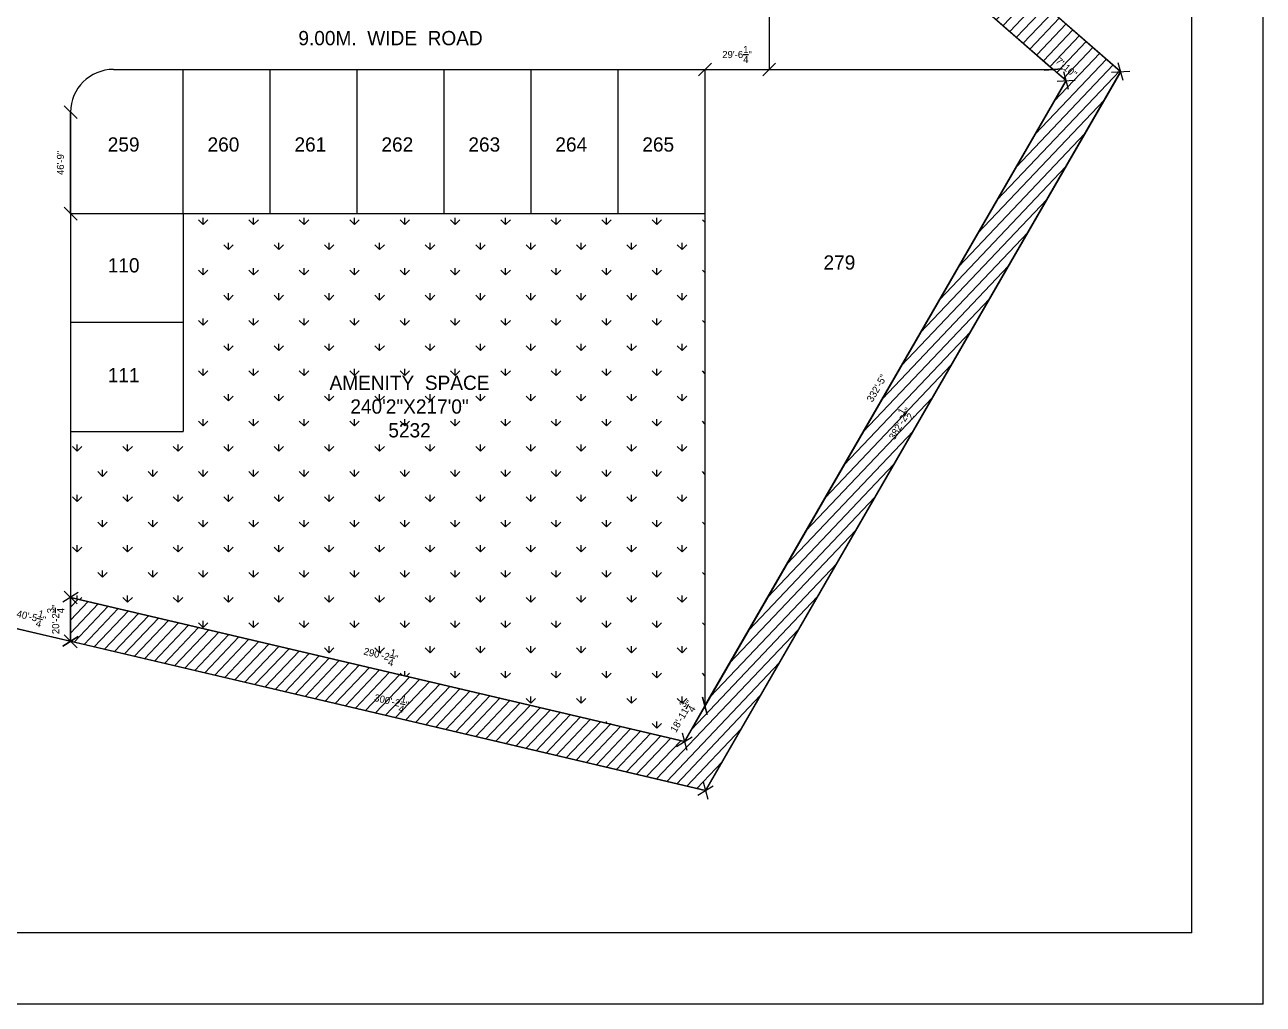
# Model space of a CAD drawing. Header units: inches. Extents: x 250 to 814, y -1477 to -285.
# Drawn here: x 544.03 to 561.41, y -866.9 to -853.15 of the extents above; entities that cross this region are included whole.
import ezdxf

# ---------------------------------------------------------------- set-up
doc = ezdxf.new("R2010")
doc.units = ezdxf.units.IN
doc.header["$MEASUREMENT"] = 0
doc.styles.get("Standard").update_dxf_attribs({"font": 'FRAMDCN.TTF', "height": 0.2})
doc.styles.add('style1', font='FRAMDCN.TTF', dxfattribs={"height": 0.1})
doc.dimstyles.new('Copy of 1000', dxfattribs={"dimtxt": 0.18, "dimasz": 0.18, "dimexe": 0.18, "dimexo": 0.0625, "dimgap": 0.09, "dimtad": 1, "dimtoh": 1, "dimlfac": 393.7, "dimzin": 0, "dimdsep": 46, "dimlunit": 4, "dimtxsty": 'Standard', "dimblk": 'OBLIQUE', "dimcen": 0.09, "dimse1": 1, "dimse2": 1, "dimadec": 0, "dimazin": 0, "dimtfac": 1, "dimtofl": 0, "dimtmove": 0, "dimatfit": 3, "dimfxl": 1, "dimtolj": 1, "dimtzin": 0, "dimarcsym": 0})

# ---------------------------------------------------------------- blocks, each defined once
blk = doc.blocks.new('_Oblique')
at = {"color": 0, "linetype": 'ByBlock', "lineweight": -2}
blk.add_line((-0.5, -0.5), (0.5, 0.5), dxfattribs=at)
blk = doc.blocks.new('*D429')
at = {"color": 0, "lineweight": -2, "transparency": 16777216}
blk.add_line((544.678, -855.802), (544.678, -854.377), dxfattribs=at)
at = {"layer": 'Defpoints', "color": 0, "transparency": 16777216}
for p in [(544.678, -854.377), (544.678, -854.377), (544.678, -855.802)]:
    blk.add_point(p, dxfattribs=at)
at = {"color": 0, "lineweight": -2, "transparency": 16777216, "xscale": 0.18, "yscale": 0.18, "zscale": 0.18}
for p, rotation in [((544.678, -854.377), 90), ((544.678, -855.802), 270)]:
    blk.add_blockref('_Oblique', p, dxfattribs=dict(at, rotation=rotation))
at = {"color": 0, "transparency": 16777216, "insert": (544.536, -855.089), "char_height": 0.1, "attachment_point": 5, "rotation": 90, "style": 'style1'}
blk.add_mtext('\\A1;46\'-9"', dxfattribs=at)
blk = doc.blocks.new('*D765')
at = {"color": 0, "lineweight": -2, "transparency": 16777216}
blk.add_line((543.478, -861.521), (544.678, -861.803), dxfattribs=at)
at = {"layer": 'Defpoints', "color": 0, "transparency": 16777216}
for p in [(543.478, -861.521), (544.678, -861.803), (544.678, -861.803)]:
    blk.add_point(p, dxfattribs=at)
at = {"color": 0, "lineweight": -2, "transparency": 16777216, "xscale": 0.18, "yscale": 0.18, "zscale": 0.18}
for p, rotation in [((543.478, -861.521), 166.7757726689355), ((544.678, -861.803), 346.7757726689355)]:
    blk.add_blockref('_Oblique', p, dxfattribs=dict(at, rotation=rotation))
at = {"color": 0, "transparency": 16777216, "insert": (544.126, -861.459), "char_height": 0.1, "attachment_point": 5, "rotation": 346.7758, "style": 'style1'}
blk.add_mtext('\\A1;40\'-5{\\H1.000000x;\\S1/4;}"', dxfattribs=at)
blk = doc.blocks.new('*D766')
at = {"color": 0, "lineweight": -2, "transparency": 16777216}
blk.add_line((544.678, -861.803), (544.678, -861.187), dxfattribs=at)
at = {"layer": 'Defpoints', "color": 0, "transparency": 16777216}
for p in [(544.678, -861.187), (544.678, -861.187), (544.678, -861.803)]:
    blk.add_point(p, dxfattribs=at)
at = {"color": 0, "lineweight": -2, "transparency": 16777216, "xscale": 0.18, "yscale": 0.18, "zscale": 0.18}
for p, rotation in [((544.678, -861.187), 90), ((544.678, -861.803), 270)]:
    blk.add_blockref('_Oblique', p, dxfattribs=dict(at, rotation=rotation))
at = {"color": 0, "transparency": 16777216, "insert": (544.468, -861.495), "char_height": 0.1, "attachment_point": 5, "rotation": 90, "style": 'style1'}
blk.add_mtext('\\A1;20\'-2{\\H1.000000x;\\S3/4;}"', dxfattribs=at)
blk = doc.blocks.new('*D794')
at = {"color": 0, "lineweight": -2, "transparency": 16777216}
blk.add_line((553.578, -853.777), (554.478, -853.777), dxfattribs=at)
at = {"layer": 'Defpoints', "color": 0, "transparency": 16777216}
for p in [(553.578, -853.777), (554.478, -853.777), (554.478, -853.777)]:
    blk.add_point(p, dxfattribs=at)
at = {"color": 0, "lineweight": -2, "transparency": 16777216, "xscale": 0.18, "yscale": 0.18, "zscale": 0.18, "rotation": 180}
blk.add_blockref('_Oblique', (553.578, -853.777), dxfattribs=at)
at = {"color": 0, "lineweight": -2, "transparency": 16777216, "xscale": 0.18, "yscale": 0.18, "zscale": 0.18}
blk.add_blockref('_Oblique', (554.478, -853.777), dxfattribs=at)
at = {"color": 0, "transparency": 16777216, "insert": (554.028, -853.568), "char_height": 0.1, "attachment_point": 5, "style": 'style1'}
blk.add_mtext('\\A1;29\'-6{\\H1.000000x;\\S1/4;}"', dxfattribs=at)
blk = doc.blocks.new('*D797')
at = {"color": 0, "lineweight": -2, "transparency": 16777216}
blk.add_line((544.678, -861.187), (553.289, -863.21), dxfattribs=at)
at = {"layer": 'Defpoints', "color": 0, "transparency": 16777216}
for p in [(544.678, -861.187), (553.289, -863.21), (553.289, -863.21)]:
    blk.add_point(p, dxfattribs=at)
at = {"color": 0, "lineweight": -2, "transparency": 16777216, "xscale": 0.18, "yscale": 0.18, "zscale": 0.18}
for p, rotation in [((544.678, -861.187), 166.7757726689383), ((553.289, -863.21), 346.7757726689383)]:
    blk.add_blockref('_Oblique', p, dxfattribs=dict(at, rotation=rotation))
at = {"color": 0, "transparency": 16777216, "insert": (549.031, -861.995), "char_height": 0.1, "attachment_point": 5, "rotation": 346.7758, "style": 'style1'}
blk.add_mtext('\\A1;290\'-2{\\H1.000000x;\\S1/4;}"', dxfattribs=at)
blk = doc.blocks.new('*D400')
at = {"color": 0, "lineweight": -2, "transparency": 16777216}
blk.add_line((553.289, -863.21), (553.578, -862.709), dxfattribs=at)
at = {"layer": 'Defpoints', "color": 0, "transparency": 16777216}
for p in [(553.578, -862.709), (553.578, -862.709), (553.289, -863.21)]:
    blk.add_point(p, dxfattribs=at)
at = {"color": 0, "lineweight": -2, "transparency": 16777216, "xscale": 0.18, "yscale": 0.18, "zscale": 0.18}
for p, rotation in [((553.578, -862.709), 59.99928074820444), ((553.289, -863.21), 239.9992807482044)]:
    blk.add_blockref('_Oblique', p, dxfattribs=dict(at, rotation=rotation))
at = {"color": 0, "transparency": 16777216, "insert": (553.251, -862.855), "char_height": 0.1, "attachment_point": 5, "rotation": 59.9993, "style": 'style1'}
blk.add_mtext('\\A1;18\'-11{\\H1.000000x;\\S3/4;}"', dxfattribs=at)
blk = doc.blocks.new('*D798')
at = {"color": 0, "lineweight": -2, "transparency": 16777216}
blk.add_line((553.578, -862.709), (558.644, -853.934), dxfattribs=at)
at = {"layer": 'Defpoints', "color": 0, "transparency": 16777216}
for p in [(558.644, -853.934), (558.644, -853.934), (553.578, -862.709)]:
    blk.add_point(p, dxfattribs=at)
at = {"color": 0, "lineweight": -2, "transparency": 16777216, "xscale": 0.18, "yscale": 0.18, "zscale": 0.18}
for p, rotation in [((558.644, -853.934), 59.99928074819528), ((553.578, -862.709), 239.9992807481953)]:
    blk.add_blockref('_Oblique', p, dxfattribs=dict(at, rotation=rotation))
at = {"color": 0, "transparency": 16777216, "insert": (555.988, -858.251), "char_height": 0.1, "attachment_point": 5, "rotation": 59.9993, "style": 'style1'}
blk.add_mtext('\\A1;332\'-5"', dxfattribs=at)
blk = doc.blocks.new('*D799')
at = {"color": 0, "lineweight": -2, "transparency": 16777216}
blk.add_line((544.678, -861.803), (553.585, -863.896), dxfattribs=at)
at = {"layer": 'Defpoints', "color": 0, "transparency": 16777216}
for p in [(544.678, -861.803), (553.585, -863.896), (553.585, -863.896)]:
    blk.add_point(p, dxfattribs=at)
at = {"color": 0, "lineweight": -2, "transparency": 16777216, "xscale": 0.18, "yscale": 0.18, "zscale": 0.18}
for p, rotation in [((544.678, -861.803), 166.7757726689436), ((553.585, -863.896), 346.7757726689436)]:
    blk.add_blockref('_Oblique', p, dxfattribs=dict(at, rotation=rotation))
at = {"color": 0, "transparency": 16777216, "insert": (549.18, -862.646), "char_height": 0.1, "attachment_point": 5, "rotation": 346.7758, "style": 'style1'}
blk.add_mtext('\\A1;300\'-2{\\H1.000000x;\\S1/4;}"', dxfattribs=at)
blk = doc.blocks.new('*D800')
at = {"color": 0, "lineweight": -2, "transparency": 16777216}
blk.add_line((553.585, -863.896), (559.41, -853.808), dxfattribs=at)
at = {"layer": 'Defpoints', "color": 0, "transparency": 16777216}
for p in [(559.41, -853.808), (559.41, -853.808), (553.585, -863.896)]:
    blk.add_point(p, dxfattribs=at)
at = {"color": 0, "lineweight": -2, "transparency": 16777216, "xscale": 0.18, "yscale": 0.18, "zscale": 0.18}
for p, rotation in [((559.41, -853.808), 59.99928074819717), ((553.585, -863.896), 239.9992807481972)]:
    blk.add_blockref('_Oblique', p, dxfattribs=dict(at, rotation=rotation))
at = {"color": 0, "transparency": 16777216, "insert": (556.317, -858.748), "char_height": 0.1, "attachment_point": 5, "rotation": 59.9993, "style": 'style1'}
blk.add_mtext('\\A1;382\'-2{\\H1.000000x;\\S1/2;}"', dxfattribs=at)
blk = doc.blocks.new('*D401')
at = {"color": 0, "lineweight": -2, "transparency": 16777216}
blk.add_line((558.644, -853.934), (558.465, -853.777), dxfattribs=at)
at = {"layer": 'Defpoints', "color": 0, "transparency": 16777216}
for p in [(558.465, -853.777), (558.465, -853.777), (558.644, -853.934)]:
    blk.add_point(p, dxfattribs=at)
at = {"color": 0, "lineweight": -2, "transparency": 16777216, "xscale": 0.18, "yscale": 0.18, "zscale": 0.18}
for p, rotation in [((558.465, -853.777), 138.7735896165322), ((558.644, -853.934), 318.7735896165323)]:
    blk.add_blockref('_Oblique', p, dxfattribs=dict(at, rotation=rotation))
at = {"color": 0, "transparency": 16777216, "insert": (558.648, -853.749), "char_height": 0.1, "attachment_point": 5, "rotation": 318.7736, "style": 'style1'}
blk.add_mtext('\\A1;7\'-10"', dxfattribs=at)
blk = doc.blocks.new('*D801')
at = {"color": 0, "lineweight": -2, "transparency": 16777216}
blk.add_line((556.753, -852.277), (558.465, -853.777), dxfattribs=at)
at = {"layer": 'Defpoints', "color": 0, "transparency": 16777216}
for p in [(556.753, -852.277), (558.465, -853.777), (558.465, -853.777)]:
    blk.add_point(p, dxfattribs=at)
at = {"color": 0, "lineweight": -2, "transparency": 16777216, "xscale": 0.18, "yscale": 0.18, "zscale": 0.18}
for p, rotation in [((556.753, -852.277), 138.7735896165444), ((558.465, -853.777), 318.7735896165444)]:
    blk.add_blockref('_Oblique', p, dxfattribs=dict(at, rotation=rotation))
at = {"color": 0, "transparency": 16777216, "insert": (557.702, -852.92), "char_height": 0.1, "attachment_point": 5, "rotation": 318.7736, "style": 'style1'}
blk.add_mtext('\\A1;74\'-8"', dxfattribs=at)
blk = doc.blocks.new('*D803')
at = {"color": 0, "lineweight": -2, "transparency": 16777216}
blk.add_line((557.097, -851.78), (559.41, -853.808), dxfattribs=at)
at = {"layer": 'Defpoints', "color": 0, "transparency": 16777216}
for p in [(557.097, -851.78), (559.41, -853.808), (559.41, -853.808)]:
    blk.add_point(p, dxfattribs=at)
at = {"color": 0, "lineweight": -2, "transparency": 16777216, "xscale": 0.18, "yscale": 0.18, "zscale": 0.18}
for p, rotation in [((557.097, -851.78), 138.7735896165404), ((559.41, -853.808), 318.7735896165405)]:
    blk.add_blockref('_Oblique', p, dxfattribs=dict(at, rotation=rotation))
at = {"color": 0, "transparency": 16777216, "insert": (558.347, -852.687), "char_height": 0.1, "attachment_point": 5, "rotation": 318.7736, "style": 'style1'}
blk.add_mtext('\\A1;100\'-11"', dxfattribs=at)
blk = doc.blocks.new('1234')
at = {"true_color": 0xf8991e}
h = blk.add_hatch(dxfattribs=at)
h.set_pattern_fill('ANSI31', color=30, angle=1.5125337, style=0)
h.set_pattern_definition([(46.512534, (395.46497, -665.89605), (-0.090690617, 0.086024485), [])])
h.paths.add_polyline_path([(557.096701, -851.780401), (558.72055, -834.826861), (558.117804, -834.826861), (556.470132, -852.029125), (558.644389, -853.934314), (553.288742, -863.210297), (544.678091, -861.186845), (544.678091, -861.803189), (553.585453, -863.896366), (559.410316, -853.807702)])
h = blk.add_hatch()
h.set_pattern_fill('GRASS', color=6, scale=0.5, style=0)
h.set_pattern_definition([(90, (100, 0), (-0.35355339, 0.35355339), [0.09375, -0.61335678]), (45, (100, 0), (-0.3535534, 0.3535534), [0.09375, -0.40625]), (135, (100, 0), (-0.3535534, -0.3535534), [0.09375, -0.40625])])
h.paths.add_polyline_path([(548.46584, -858.024636), (550.399832, -858.024636), (550.399832, -859.005954), (548.46584, -859.005954)], flags=24)
h.paths.add_polyline_path([(553.288742, -863.210297), (553.578091, -862.709144), (553.578091, -855.801861), (546.258091, -855.801861), (546.258091, -858.858861), (544.678091, -858.858861), (544.678091, -861.186845)])
at = {"color": 1}
for p, q in [((554.478091, -838.476861), (554.478091, -853.776861)), ((545.278091, -853.776861), (558.464699, -853.776861)), ((546.258091, -855.801861), (546.258091, -853.776861)), ((547.478091, -855.801861), (547.478091, -853.776861)), ((548.698091, -855.801861), (548.698091, -853.776861)), ((549.918091, -855.801861), (549.918091, -853.776861)), ((551.138091, -855.801861), (551.138091, -853.776861)), ((552.358091, -855.801861), (552.358091, -853.776861)), ((553.578091, -853.776861), (553.578091, -862.709144)), ((544.678091, -854.376861), (544.678091, -861.803189)), ((553.578091, -855.801861), (544.678091, -855.801861)), ((546.258091, -855.801861), (546.258091, -858.858861)), ((546.258091, -857.330361), (544.678091, -857.330361)), ((544.678091, -858.858861), (546.258091, -858.858861))]:
    blk.add_line(p, q, dxfattribs=at)
for p, q in [((557.096701, -851.780401), (559.410316, -853.807702)), ((559.410316, -853.807702), (553.585453, -863.896366)), ((553.585453, -863.896366), (512.315178, -854.198098))]:
    blk.add_line(p, q)
at = {"color": 5}
for p, q in [((556.470132, -852.029125), (558.644389, -853.934314)), ((558.644389, -853.934314), (553.288742, -863.210297)), ((553.288742, -863.210297), (544.678091, -861.186845))]:
    blk.add_line(p, q, dxfattribs=at)
at = {"color": 1}
blk.add_arc((545.278091, -854.376861), 0.6, 90, 180, dxfattribs=at)
at = {"char_height": 0.2, "attachment_point": 2}
for s, insert, width in [('9.00M.  WIDE  ROAD', (549.166476, -853.2374), 4.31634683), ('AMENITY  SPACE\\P240\'2"X217\'0"\\P5232', (549.432836, -858.074636), 4.32924324)]:
    blk.add_mtext(s, dxfattribs=dict(at, insert=insert, width=width))
at = {"color": 1, "char_height": 0.2, "width": 1.17971751, "attachment_point": 2}
for s, insert in [('259', (545.422059, -854.730376)), ('260', (546.822059, -854.730376)), ('261', (548.042059, -854.730376)), ('262', (549.262059, -854.730376)), ('263', (550.482059, -854.730376)), ('264', (551.702059, -854.730376)), ('265', (552.922059, -854.730376)), ('110', (545.422059, -856.426039)), ('279', (555.463997, -856.386534)), ('111', (545.422059, -857.96775))]:
    blk.add_mtext(s, dxfattribs=dict(at, insert=insert))
at = {"color": 4}
for p1, p2, picture, middle in [((557.096701, -851.780401), (559.410316, -853.807702), '*D803', (558.34698, -852.687378)), ((556.752856, -852.276861), (558.464699, -853.776861), '*D801', (557.702249, -852.920188)), ((553.578091, -862.709144), (558.644389, -853.934314), '*D798', (555.988411, -858.250812)), ((553.585453, -863.896366), (559.410316, -853.807702), '*D800', (556.316845, -858.747508)), ((544.678091, -855.801861), (544.678091, -854.376861), '*D429', (544.536259, -855.089361)), ((544.678091, -861.186845), (553.288742, -863.210297), '*D797', (549.031239, -861.995067)), ((543.478091, -861.521196), (544.678091, -861.803189), '*D765', (544.125913, -861.458688)), ((544.678091, -861.803189), (553.585453, -863.896366), '*D799', (549.179594, -862.646273))]:
    dim = blk.add_aligned_dim(p1=p1, p2=p2, distance=0, dimstyle='Copy of 1000', override={"dimtxsty": 'style1'}, dxfattribs=at)
    dim.commit()
    dim.dimension.update_dxf_attribs({"geometry": picture, "text_midpoint": middle})
dim = blk.add_linear_dim(base=(554.478091, -853.776861), p1=(553.578091, -853.776861), p2=(554.478091, -853.776861), dimstyle='Copy of 1000', override={"dimtxsty": 'style1'}, dxfattribs=at)
dim.commit()
dim.dimension.update_dxf_attribs({"geometry": '*D794', "text_midpoint": (554.028091, -853.776861), "dimtype": 128})
for base, p1, p2, angle, picture, middle, dimtype in [((558.464699, -853.776861), (558.644389, -853.934314), (558.464699, -853.776861), 138.7735896, '*D401', (558.554544, -853.855587), 129), ((544.678091, -861.186845), (544.678091, -861.803189), (544.678091, -861.186845), 90, '*D766', (544.678091, -861.495017), 128), ((553.578091, -862.709144), (553.288742, -863.210297), (553.578091, -862.709144), 59.9992807, '*D400', (553.433416, -862.95972), 129)]:
    dim = blk.add_linear_dim(base=base, p1=p1, p2=p2, angle=angle, dimstyle='Copy of 1000', override={"dimtxsty": 'style1'}, dxfattribs=at)
    dim.commit()
    dim.dimension.update_dxf_attribs({"geometry": picture, "text_midpoint": middle, "dimtype": dimtype})

msp = doc.modelspace()

# ---------------------------------------------------------------- linework, layer by layer
for p, q in [((561.41, -866.896), (561.41, -831.989)), ((560.41, -865.896), (560.41, -832.989)), ((560.41, -865.896), (497.221, -865.896)), ((561.41, -866.896), (496.221, -866.896))]:
    msp.add_line(p, q)

# ---------------------------------------------------------------- block references
at = {"color": 4}
msp.add_blockref('1234', (0, 0), dxfattribs=at)

doc.saveas('drawing.dxf')
